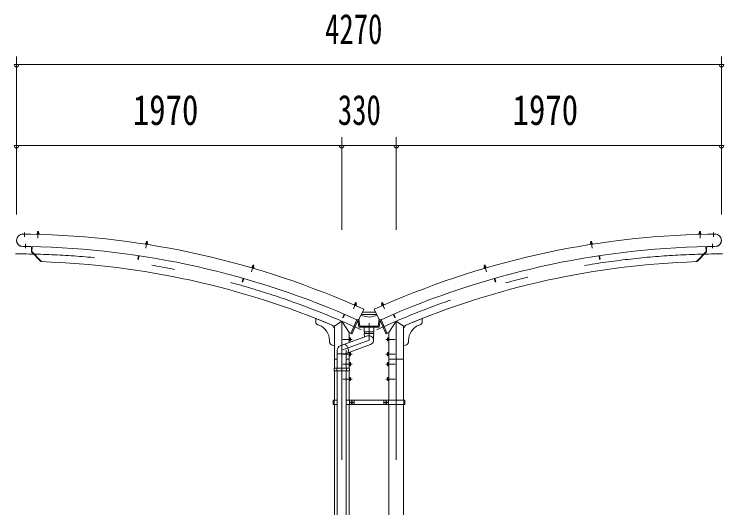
# Model space of a CAD drawing. Units: millimetres, scale not verified. Extents: x -31531 to 31536, y -14700 to 14700.
# Drawn here: x 5971 to 10269, y 4290 to 7278 of the extents above; entities that cross this region are included whole.
import ezdxf
from ezdxf.enums import TextEntityAlignment as Align

# ---------------------------------------------------------------- set-up
doc = ezdxf.new("R2010")
doc.units = ezdxf.units.MM
doc.header["$LTSCALE"] = 70
doc.linetypes.add('USER3', pattern=[24, 12, -5, 2, -5])
for name, color, linetype, lineweight in [('0-2_1-07BOLD', 7, 'Continuous', 18), ('0-3_1-27CENTER', 3, 'USER3', 18), ('0-4_1-47THIN', 4, 'Continuous', 18), ('0-5_1-57DIM', 3, 'Continuous', 18)]:
    doc.layers.add(name, color=color, linetype=linetype, lineweight=lineweight)
doc.styles.add('ＭＳ ゴシック', font='')
doc.styles.get('ＭＳ ゴシック').set_extended_font_data('MS Gothic')

msp = doc.modelspace()

# ---------------------------------------------------------------- linework, layer by layer
at = {"layer": '0-2_1-07BOLD'}
for p, q in [((6024.08, 5947.11), (6070.77, 5946.17)), ((6070.78, 5946.68), (6024.09, 5947.61)), ((6070.78, 5946.68), (6070.76, 5945.56)), ((6109.58, 5947.82), (6109.54, 5946.32)), ((6109.54, 5946.32), (6122.04, 5945.98)), ((6110.02, 5946.31), (6109.98, 5944.71)), ((6111.07, 5952.78), (6120.86, 5952.52)), ((6113.06, 5952.23), (6112.95, 5947.73)), ((6112.97, 5952.73), (6113.19, 5960.88)), ((6114.21, 5961.85), (6113.19, 5960.88)), ((6119.18, 5960.72), (6113.19, 5960.88)), ((6118.21, 5961.75), (6114.21, 5961.85)), ((6119.18, 5960.72), (6118.21, 5961.75)), ((6118.84, 5952.07), (6118.72, 5947.58)), ((6118.97, 5952.57), (6119.18, 5960.72)), ((6120.86, 5952.52), (6121.72, 5951.99)), ((6121.56, 5946), (6121.52, 5944.4)), ((6121.72, 5951.99), (6121.6, 5947.5)), ((10130.46, 5947.82), (10117.97, 5947.48)), ((10117.97, 5947.48), (10118.01, 5945.98)), ((10119.18, 5952.52), (10118.32, 5951.99)), ((10118.32, 5951.99), (10118.45, 5947.5)), ((10118.49, 5946), (10118.53, 5944.4)), ((10128.98, 5952.78), (10119.18, 5952.52)), ((10120.86, 5960.72), (10126.86, 5960.88)), ((10121.08, 5952.57), (10120.86, 5960.72)), ((10121.21, 5952.07), (10121.33, 5947.58)), ((10127.08, 5952.73), (10126.86, 5960.88)), ((10126.98, 5952.23), (10127.1, 5947.73)), ((10130.02, 5946.31), (10130.07, 5944.71)), ((10169.26, 5946.68), (10215.95, 5947.61)), ((10169.26, 5946.68), (10169.29, 5945.56)), ((10215.96, 5947.11), (10169.27, 5946.17)), ((6766.52, 5888.51), (6778.87, 5886.57)), ((6768.63, 5893.24), (6778.31, 5891.72)), ((6770.54, 5892.43), (6769.84, 5887.99)), ((6770.5, 5892.94), (6771.77, 5901)), ((6777.69, 5900.07), (6771.77, 5901)), ((6776.24, 5891.53), (6775.55, 5887.09)), ((6776.43, 5892.01), (6777.69, 5900.07)), ((6778.31, 5891.72), (6779.09, 5891.08)), ((6779.09, 5891.08), (6778.4, 5886.64)), ((9461.74, 5891.72), (9460.95, 5891.08)), ((9460.95, 5891.08), (9461.65, 5886.64)), ((9473.53, 5888.51), (9461.18, 5886.57)), ((9471.42, 5893.24), (9461.74, 5891.72)), ((9462.35, 5900.07), (9468.28, 5901)), ((9463.62, 5892.01), (9462.35, 5900.07)), ((9463.8, 5891.53), (9464.5, 5887.09)), ((9469.54, 5892.94), (9468.28, 5901)), ((9469.51, 5892.43), (9470.2, 5887.99)), ((6022.56, 5871.03), (6069.25, 5870.09)), ((6022.57, 5871.52), (6069.26, 5870.59)), ((6069.26, 5870.58), (6069.25, 5870.09)), ((6076.06, 5870.46), (6075.43, 5839.14)), ((6079.26, 5870.39), (6078.66, 5840.4)), ((6766.75, 5886.96), (6766.51, 5885.37)), ((6766.51, 5885.37), (6777.91, 5883.58)), ((6778.16, 5885.16), (6777.91, 5883.58)), ((6778.87, 5886.57), (6778.63, 5885.09)), ((9461.18, 5886.57), (9461.41, 5885.09)), ((9461.88, 5885.16), (9462.13, 5883.58)), ((9473.54, 5885.37), (9462.13, 5883.58)), ((9473.29, 5886.96), (9473.54, 5885.37)), ((10160.79, 5870.39), (10161.39, 5840.4)), ((10163.99, 5870.46), (10164.61, 5839.14)), ((10217.48, 5871.52), (10170.79, 5870.59)), ((10170.79, 5870.58), (10170.8, 5870.09)), ((10217.49, 5871.03), (10170.8, 5870.09)), ((6131.77, 5780.49), (6075.43, 5839.14)), ((6136.91, 5779.76), (6078.66, 5840.4)), ((6726.49, 5815.61), (6723.23, 5793.86)), ((9513.55, 5815.61), (9516.81, 5793.86)), ((10103.14, 5779.76), (10161.39, 5840.4)), ((10108.27, 5780.49), (10164.61, 5839.14)), ((6134.08, 5782.71), (6131.77, 5780.49)), ((10105.97, 5782.71), (10108.27, 5780.49)), ((7410.39, 5745.27), (7409.97, 5743.84)), ((7409.97, 5743.84), (7421.96, 5740.32)), ((7410.42, 5743.7), (7409.97, 5742.16)), ((7409.97, 5742.16), (7421.05, 5738.92)), ((7413.08, 5749.69), (7422.49, 5746.94)), ((7414.87, 5748.64), (7413.61, 5744.33)), ((7414.91, 5749.16), (7417.2, 5756.98)), ((7418.44, 5757.66), (7417.2, 5756.98)), ((7422.96, 5755.29), (7417.2, 5756.98)), ((7422.27, 5756.54), (7418.44, 5757.66)), ((7420.42, 5747.02), (7419.16, 5742.71)), ((7420.67, 5747.47), (7422.96, 5755.29)), ((7421.51, 5740.46), (7421.05, 5738.92)), ((7423.18, 5746.21), (7421.93, 5741.9)), ((7422.96, 5755.29), (7422.27, 5756.54)), ((7422.49, 5746.94), (7423.18, 5746.21)), ((8817.09, 5755.29), (8822.85, 5756.98)), ((8817.09, 5755.29), (8817.77, 5756.54)), ((8819.38, 5747.47), (8817.09, 5755.29)), ((8829.66, 5745.27), (8817.66, 5741.76)), ((8817.66, 5741.76), (8818.09, 5740.32)), ((8830.08, 5743.84), (8818.09, 5740.32)), ((8818.54, 5740.46), (8818.99, 5738.92)), ((8830.08, 5742.16), (8818.99, 5738.92)), ((8819.63, 5747.02), (8820.89, 5742.71)), ((8825.14, 5749.16), (8822.85, 5756.98)), ((8825.17, 5748.64), (8826.43, 5744.33)), ((8826.96, 5749.69), (8827.94, 5749.45)), ((8827.94, 5749.45), (8829.2, 5745.14)), ((8829.62, 5743.7), (8830.08, 5742.16)), ((8829.66, 5745.27), (8830.08, 5743.84)), ((7361.32, 5678.13), (7355.3, 5656.97)), ((8878.72, 5678.13), (8884.75, 5656.97)), ((8881.8, 5679), (8887.83, 5657.85)), ((8887.83, 5657.85), (8884.75, 5656.97)), ((8030.51, 5520.49), (8041.96, 5515.47)), ((8035.4, 5523.25), (8033.59, 5519.14)), ((8033.76, 5524.53), (8042.73, 5520.59)), ((8035.5, 5523.76), (8038.77, 5531.23)), ((8044.27, 5528.82), (8038.77, 5531.23)), ((8040.68, 5520.94), (8038.88, 5516.82)), ((8040.92, 5514.29), (8040.28, 5512.82)), ((8041.96, 5515.47), (8041.36, 5514.1)), ((8043.33, 5519.78), (8041.52, 5515.66)), ((8042.73, 5520.59), (8043.33, 5519.78)), ((8195.78, 5528.82), (8201.28, 5531.23)), ((8197.31, 5520.59), (8196.72, 5519.78)), ((8196.72, 5519.78), (8198.53, 5515.66)), ((8206.29, 5524.53), (8197.31, 5520.59)), ((8210.14, 5519.12), (8198.69, 5514.1)), ((8199.13, 5514.29), (8199.77, 5512.82)), ((8199.36, 5520.94), (8201.17, 5516.82)), ((8204.55, 5523.76), (8201.28, 5531.23)), ((8204.65, 5523.25), (8206.45, 5519.14)), ((8209.53, 5520.49), (8210.14, 5519.12)), ((7970.29, 5461.47), (7961.59, 5441.26)), ((7973.23, 5460.21), (7964.53, 5440)), ((8087.96, 5491.55), (8063.23, 5436.86)), ((8073.6, 5459.79), (8166.45, 5459.79)), ((8080.39, 5474.79), (8159.66, 5474.79)), ((8152.09, 5491.55), (8176.81, 5436.86)), ((8266.81, 5460.21), (8275.52, 5440)), ((8269.75, 5461.47), (8278.45, 5441.26)), ((7797.56, 5435.77), (7910.47, 5390.12)), ((7797.56, 5435.77), (7797.56, 5416.9)), ((7955.02, 5419.54), (7910.47, 5390.12)), ((7999.58, 5351.36), (7955.02, 5419.54)), ((7961.59, 5441.26), (7964.53, 5440)), ((8046.04, 5428.66), (8010.46, 5345.99)), ((8052.6, 5423.66), (8018.6, 5344.66)), ((8046.04, 5428.66), (8051.56, 5426.29)), ((8058.01, 5382.49), (8051.9, 5428.22)), ((8064.4, 5389.79), (8058.87, 5431.27)), ((8071.28, 5454.67), (8120.02, 5443.4)), ((8168.76, 5454.67), (8120.02, 5443.4)), ((8175.65, 5389.79), (8181.18, 5431.27)), ((8187.44, 5423.66), (8221.45, 5344.66)), ((8194, 5428.66), (8188.49, 5426.29)), ((8240.47, 5351.36), (8285.02, 5419.54)), ((8278.45, 5441.26), (8275.52, 5440)), ((8285.02, 5419.54), (8329.57, 5390.12)), ((8442.49, 5435.78), (8329.57, 5390.12)), ((8442.49, 5435.78), (8442.49, 5416.91)), ((7810.07, 5398.36), (7817.95, 5395.16)), ((7910.47, 5390.12), (7910.47, 5135.54)), ((8064.4, 5389.79), (8175.65, 5389.79)), ((8150.02, 5382.49), (8150.02, 5355.49)), ((8329.57, 5390.12), (8329.57, 4940.54)), ((8429.98, 5398.36), (8422.09, 5395.16)), ((7945.62, 5269.89), (8110.62, 5329.96)), ((7999.58, 5351.36), (7999.58, 5289.54)), ((8010.46, 5345.99), (8015.97, 5343.62)), ((8090.52, 5345.37), (8149.52, 5345.37)), ((8090.52, 5345.37), (8092.52, 5323.37)), ((8092.52, 5355.49), (8092.52, 5345.37)), ((8147.52, 5355.49), (8147.52, 5345.37)), ((8240.47, 5351.36), (8240.47, 4940.54)), ((7880.47, 5302.45), (7880.47, 5295.74)), ((8001.58, 5320.04), (7999.58, 5320.04)), ((8001.58, 5299.04), (7999.58, 5299.04)), ((8001.58, 5320.04), (8001.58, 5299.04)), ((8007.67, 5319.35), (8001.58, 5319.35)), ((8007.67, 5314.45), (8001.58, 5314.45)), ((8007.67, 5304.63), (8001.58, 5304.63)), ((8008.57, 5317.79), (8007.67, 5319.35)), ((8231.47, 5317.79), (8231.47, 5301.29)), ((8231.47, 5301.29), (8232.37, 5299.73)), ((8232.37, 5314.45), (8238.47, 5314.45)), ((8232.37, 5304.63), (8238.47, 5304.63)), ((8232.37, 5299.73), (8238.47, 5299.73)), ((8238.47, 5320.04), (8240.47, 5320.04)), ((8359.58, 5302.45), (8359.58, 5295.74)), ((7892.98, 5277.19), (7910.47, 5270.12)), ((7927.52, 5135.54), (7927.52, 5244.05)), ((7982.52, 5224.81), (8129.43, 5278.27)), ((7982.52, 5244.05), (7982.52, 5135.54)), ((8347.07, 5277.19), (8329.57, 5270.12)), ((7927.52, 5221.6), (7982.52, 5221.6)), ((7999.58, 5231.02), (7999.58, 5135.54)), ((8001.58, 5230.04), (7999.58, 5230.04)), ((8001.58, 5209.04), (7999.58, 5209.04)), ((8001.58, 5230.04), (8001.58, 5209.04)), ((8007.67, 5229.35), (8001.58, 5229.35)), ((8007.67, 5224.45), (8001.58, 5224.45)), ((8007.67, 5214.64), (8001.58, 5214.64)), ((8008.57, 5227.79), (8007.67, 5229.35)), ((8231.47, 5227.79), (8231.47, 5211.29)), ((8231.47, 5211.29), (8232.37, 5209.72)), ((8232.37, 5224.45), (8238.47, 5224.45)), ((8232.37, 5214.64), (8238.47, 5214.64)), ((8232.37, 5209.72), (8238.47, 5209.72)), ((8238.47, 5230.04), (8240.47, 5230.04)), ((7910.47, 5189.54), (7927.52, 5189.54)), ((7982.52, 5189.54), (7999.58, 5189.54)), ((8007.67, 5169.36), (8001.58, 5169.36)), ((8007.67, 5164.45), (8001.58, 5164.45)), ((8008.57, 5167.79), (8007.67, 5169.36)), ((8008.57, 5151.29), (8008.57, 5167.79)), ((8232.37, 5164.45), (8238.47, 5164.45)), ((8238.47, 5170.04), (8240.47, 5170.04)), ((8238.47, 5149.04), (8238.47, 5170.04)), ((8329.57, 5189.54), (8240.47, 5189.54)), ((7908.88, 5135.54), (7999.58, 5135.54)), ((7910.47, 5119.54), (7910.47, 4940.54)), ((7925.92, 5135.54), (7925.92, 5119.54)), ((7927.52, 5119.54), (7927.52, 3335.54)), ((7982.53, 3335.54), (7982.53, 5119.54)), ((7984.12, 5135.54), (7984.12, 5119.54)), ((8001.58, 5149.04), (7999.58, 5149.04)), ((7999.58, 4940.54), (7999.58, 5119.54)), ((8001.17, 5135.54), (8001.17, 5119.54)), ((8007.67, 5154.63), (8001.58, 5154.63)), ((8231.47, 5151.29), (8232.37, 5149.72)), ((8232.37, 5154.63), (8238.47, 5154.63)), ((8232.37, 5149.72), (8238.47, 5149.72)), ((8238.47, 5149.04), (8240.47, 5149.04)), ((8001.58, 5080.04), (7999.58, 5080.04)), ((8001.58, 5059.04), (8001.58, 5080.04)), ((8007.67, 5074.45), (8001.58, 5074.45)), ((8232.37, 5074.45), (8238.47, 5074.45)), ((8238.47, 5080.04), (8240.47, 5080.04)), ((8238.47, 5059.04), (8238.47, 5080.04)), ((8001.58, 5059.04), (7999.58, 5059.04)), ((8007.67, 5064.63), (8001.58, 5064.63)), ((8007.67, 5059.73), (8001.58, 5059.73)), ((8008.57, 5061.29), (8007.67, 5059.73)), ((8231.47, 5061.29), (8232.37, 5059.73)), ((8232.37, 5064.63), (8238.47, 5064.63)), ((8232.37, 5059.73), (8238.47, 5059.73)), ((8238.47, 5059.04), (8240.47, 5059.04)), ((7902.78, 4940.54), (7927.52, 4940.54)), ((7902.78, 4927.54), (7908.88, 4927.54)), ((7908.88, 4940.54), (7908.88, 4914.54)), ((7910.47, 4914.54), (7910.47, 3335.54)), ((8337.27, 4940.54), (7982.53, 4940.54)), ((8337.27, 4914.54), (7982.53, 4914.54)), ((7999.58, 3335.54), (7999.58, 4914.54)), ((8001.17, 4940.54), (8001.17, 4914.54)), ((8011.05, 4930.43), (8011.05, 4924.65)), ((8011.05, 4924.65), (8016.05, 4921.77)), ((8016.05, 4921.77), (8021.05, 4924.65)), ((8031.17, 4940.54), (8031.17, 4914.54)), ((8208.87, 4940.54), (8208.87, 4914.54)), ((8224, 4933.31), (8219, 4930.43)), ((8219, 4930.43), (8219, 4924.65)), ((8229, 4930.43), (8224, 4933.31)), ((8238.87, 4940.54), (8238.87, 4914.54)), ((8240.47, 4914.54), (8240.47, 3156.94)), ((8329.57, 4914.54), (8329.57, 3156.5)), ((8331.17, 4940.54), (8331.17, 4914.54)), ((8337.27, 4927.54), (8331.17, 4927.54)), ((8337.27, 4940.54), (8337.27, 4914.54))]:
    msp.add_line(p, q, dxfattribs=at)
for points in [[(6109.58, 5947.82), (6122.08, 5947.48), (6122.04, 5945.98)], [(6111.07, 5952.78), (6110.18, 5952.3), (6110.06, 5947.81)], [(10130.46, 5947.82), (10130.5, 5946.32), (10118.01, 5945.98)], [(10120.86, 5960.72), (10121.84, 5961.75), (10125.84, 5961.85), (10126.86, 5960.88)], [(10128.98, 5952.78), (10129.86, 5952.3), (10129.99, 5947.81)], [(6766.52, 5888.51), (6766.29, 5887.03), (6778.63, 5885.09)], [(6768.63, 5893.24), (6767.69, 5892.88), (6766.99, 5888.43)], [(6777.69, 5900.07), (6776.86, 5901.21), (6772.91, 5901.83), (6771.77, 5901)], [(9473.53, 5888.51), (9473.76, 5887.03), (9461.41, 5885.09)], [(9462.35, 5900.07), (9463.18, 5901.21), (9467.14, 5901.83), (9468.28, 5901)], [(9471.42, 5893.24), (9472.36, 5892.88), (9473.06, 5888.43)], [(6723.33, 5816.09), (6720.07, 5794.33), (6723.23, 5793.86)], [(9516.72, 5816.09), (9519.98, 5794.33), (9516.81, 5793.86)], [(7410.39, 5745.27), (7422.38, 5741.76), (7421.96, 5740.32)], [(7413.08, 5749.69), (7412.1, 5749.45), (7410.84, 5745.14)], [(8826.96, 5749.69), (8817.56, 5746.94), (8816.86, 5746.21), (8818.12, 5741.9)], [(8817.77, 5756.54), (8821.61, 5757.66), (8822.85, 5756.98)], [(7358.25, 5679), (7352.22, 5657.85), (7355.3, 5656.97)], [(8030.35, 5518.93), (8029.7, 5517.46), (8040.28, 5512.82)], [(8030.51, 5520.49), (8029.91, 5519.12), (8041.36, 5514.1)], [(8033.76, 5524.53), (8032.76, 5524.42), (8030.94, 5520.3)], [(8040.99, 5521.35), (8044.27, 5528.82), (8043.75, 5530.14), (8040.09, 5531.74), (8038.77, 5531.23)], [(8199.06, 5521.35), (8195.78, 5528.82), (8196.3, 5530.14), (8199.96, 5531.74), (8201.28, 5531.23)], [(8209.53, 5520.49), (8198.09, 5515.47), (8198.69, 5514.1)], [(8209.7, 5518.93), (8210.34, 5517.46), (8199.77, 5512.82)], [(8206.29, 5524.53), (8207.29, 5524.42), (8209.1, 5520.3)], [(8058.01, 5382.49), (8182.04, 5382.49), (8188.14, 5428.22)], [(8194, 5428.66), (8229.58, 5345.99), (8224.07, 5343.62)], [(8090.02, 5382.49), (8090.02, 5355.49), (8150.02, 5355.49)], [(8147.52, 5304.12), (8147.52, 5323.38), (8149.52, 5345.37)], [(8008.57, 5317.79), (8008.57, 5301.29), (8007.67, 5299.73), (8001.58, 5299.73)], [(8231.47, 5317.79), (8232.37, 5319.35), (8238.47, 5319.35)], [(8238.47, 5320.04), (8238.47, 5299.04), (8240.47, 5299.04)], [(8008.57, 5227.79), (8008.57, 5211.29), (8007.67, 5209.72), (8001.58, 5209.72)], [(8231.47, 5227.79), (8232.37, 5229.35), (8238.47, 5229.35)], [(8238.47, 5230.04), (8238.47, 5209.04), (8240.47, 5209.04)], [(8001.58, 5149.04), (8001.58, 5170.04), (7999.58, 5170.04)], [(8231.47, 5151.29), (8231.47, 5167.79), (8232.37, 5169.36), (8238.47, 5169.36)], [(7908.88, 5135.54), (7908.88, 5119.54), (8001.17, 5119.54)], [(8008.57, 5151.29), (8007.67, 5149.72), (8001.58, 5149.72)], [(8008.57, 5061.29), (8008.57, 5077.79), (8007.67, 5079.36), (8001.58, 5079.36)], [(8231.47, 5061.29), (8231.47, 5077.79), (8232.37, 5079.36), (8238.47, 5079.36)], [(7902.78, 4940.54), (7902.78, 4914.54), (7927.52, 4914.54)], [(8011.05, 4930.43), (8016.05, 4933.31), (8021.05, 4930.43), (8021.05, 4924.65)], [(8229, 4930.43), (8229, 4924.65), (8224, 4921.77), (8219, 4924.65)]]:
    msp.add_lwpolyline(points, dxfattribs=at)
for centre, radius in [((8016.05, 4927.54), 6.25), ((8016.05, 4927.54), 4.9), ((8224, 4927.54), 6.25), ((8224, 4927.54), 4.9)]:
    msp.add_circle(centre, radius, dxfattribs=at)
for centre, radius, start, end in [((6023.32, 5909.32), 38.3, 88.854, 268.854), ((6023.32, 5909.32), 37.8, 88.854, 268.854), ((5978.37, 826.85), 5119.55, 65.66528, 88.9659), ((6111.57, 5950.45), 2.32, 49.93085, 88.46228), ((6115.73, 5944.15), 8.51, 68.63316, 108.29361), ((6120.23, 5950.22), 2.32, 88.46228, 127.00851), ((10261.68, 826.85), 5119.55, 91.0341, 114.33472), ((10119.81, 5950.22), 2.32, 52.99149, 91.53772), ((10124.31, 5944.15), 8.51, 71.70639, 111.36684), ((10128.47, 5950.45), 2.32, 91.53772, 130.06915), ((10216.72, 5909.32), 38.3, 271.146, 91.146), ((10216.72, 5909.32), 37.8, 271.146, 91.146), ((6768.83, 5890.86), 2.32, 42.54817, 81.07961), ((6772.15, 5884.07), 8.51, 61.25049, 100.91093), ((6777.39, 5889.52), 2.32, 81.07961, 119.62584), ((9462.66, 5889.52), 2.32, 60.37416, 98.92039), ((9467.9, 5884.07), 8.51, 79.08907, 118.74951), ((9471.21, 5890.86), 2.32, 98.92039, 137.45183), ((5978.37, 826.85), 5044.55, 65.80466, 88.96758), ((10261.68, 826.85), 5044.55, 91.03242, 114.19534), ((5978.37, 826.85), 4955.45, 67.05199, 88.16658), ((10261.68, 826.85), 4955.45, 91.83342, 112.94801), ((7412.98, 5747.31), 2.32, 35.1655, 73.69695), ((7415.4, 5740.15), 8.51, 53.86781, 93.52827), ((7421.29, 5744.88), 2.32, 73.69695, 112.24318), ((8818.75, 5744.88), 2.32, 67.75682, 106.30305), ((8824.65, 5740.15), 8.51, 86.47173, 126.13219), ((8827.06, 5747.31), 2.32, 106.30305, 144.8345), ((8033.35, 5522.18), 2.32, 27.78282, 66.31427), ((8034.82, 5514.77), 8.51, 46.48515, 86.1456), ((8041.28, 5518.7), 2.32, 66.31427, 104.8605), ((8198.77, 5518.7), 2.32, 75.1395, 113.68573), ((8205.22, 5514.77), 8.51, 93.8544, 133.51485), ((8206.7, 5522.18), 2.32, 113.68573, 152.21718), ((7817.57, 5416.9), 20, 180, 247.98738), ((8049.56, 5443.04), 15, 245.66849, 335.66833), ((8050.77, 5424.45), 2, 336.71333, 66.71333), ((8190.48, 5443.04), 15, 204.33167, 294.33151), ((8189.28, 5424.45), 2, 113.28667, 203.28667), ((8422.49, 5416.91), 20, 292.01262, 0), ((7780.47, 5302.45), 100, 0, 67.98738), ((7910.47, 5390.12), 10, 157.98738, 270), ((8329.57, 5390.12), 10, 270, 22.01262), ((8459.57, 5302.45), 100, 112.01262, 180), ((5978.37, 826.85), 4955.45, 65.78831, 65.92853), ((8016.76, 5345.46), 2, 246.71333, 336.71333), ((8120.02, 5304.12), 27.5, 289.99896, 110.00061), ((8223.28, 5345.46), 2, 203.28667, 293.28667), ((10261.68, 826.85), 4955.45, 114.07147, 114.21169), ((7900.47, 5295.74), 20, 180, 247.98738), ((8004.79, 5316.9), 3.78, 319.57169, 0), ((8004.79, 5302.18), 3.78, 0, 40.43115), ((7994.8, 5309.54), 13.78, 339.1357, 20.8643), ((8245.25, 5309.54), 13.78, 159.1357, 200.8643), ((8235.26, 5316.9), 3.78, 180, 220.42831), ((8235.26, 5302.18), 3.78, 139.56885, 180), ((8339.57, 5295.74), 20, 292.01262, 0), ((7955.02, 5244.05), 27.5, 110.0018, 180), ((7951.22, 5242.67), 44.27, 341.60916, 58.39587), ((8004.79, 5226.9), 3.78, 319.57169, 0), ((8004.79, 5212.18), 3.78, 0, 40.43115), ((7994.8, 5219.54), 13.78, 339.1357, 20.8643), ((8245.25, 5219.54), 13.78, 159.1357, 200.8643), ((8235.26, 5226.9), 3.78, 180, 220.42831), ((8235.26, 5212.18), 3.78, 139.56885, 180), ((8004.79, 5166.9), 3.78, 319.56883, 0), ((7994.8, 5159.54), 13.78, 339.13568, 20.86429), ((8245.25, 5159.54), 13.78, 159.13571, 200.86432), ((8235.26, 5166.9), 3.78, 180, 220.43117), ((8004.79, 5152.18), 3.78, 0, 40.4283), ((8235.26, 5152.18), 3.78, 139.5717, 180), ((8004.79, 5076.9), 3.78, 319.56883, 0), ((7994.8, 5069.54), 13.78, 339.13568, 20.86429), ((8245.25, 5069.54), 13.78, 159.13571, 200.86432), ((8235.26, 5076.9), 3.78, 180, 220.43117), ((8004.79, 5062.18), 3.78, 0, 40.4283), ((8235.26, 5062.18), 3.78, 139.5717, 180)]:
    msp.add_arc(centre, radius, start, end, dxfattribs=at)
at = {"layer": '0-3_1-27CENTER'}
for p, q in [((6032.96, 5956.03), (6032.46, 5931.04)), ((6116.28, 5964.55), (6115.12, 5921.04)), ((10123.76, 5964.55), (10124.93, 5921.04)), ((10207.09, 5956.03), (10207.59, 5931.04)), ((6775.31, 5904.23), (6768.57, 5861.24)), ((9464.73, 5904.23), (9471.48, 5861.24)), ((6039.08, 5862.09), (6039.58, 5887.08)), ((10200.96, 5862.09), (10200.46, 5887.08)), ((7421.13, 5759.74), (7408.91, 5717.96)), ((8818.92, 5759.74), (8831.14, 5717.96)), ((8043.02, 5533.46), (8025.54, 5493.6)), ((8197.03, 5533.46), (8214.51, 5493.6)), ((7955.02, 5419.54), (7955.02, 2998.86)), ((8285.02, 5419.54), (8285.02, 2998.86)), ((8120.02, 5408.09), (8120.02, 5304.11)), ((7955.02, 5244.05), (8120.02, 5304.11)), ((8018.58, 5309.54), (7961.58, 5309.54)), ((8221.47, 5309.54), (8278.47, 5309.54)), ((8018.58, 5219.54), (7961.58, 5219.54)), ((8221.47, 5219.54), (8278.47, 5219.54)), ((8018.58, 5159.54), (7961.58, 5159.54)), ((8221.47, 5159.54), (8278.47, 5159.54)), ((8018.58, 5069.54), (7961.58, 5069.54)), ((8221.47, 5069.54), (8278.47, 5069.54)), ((8003.55, 4927.54), (8028.55, 4927.54)), ((8016.05, 4940.04), (8016.05, 4915.04)), ((8236.5, 4927.54), (8211.49, 4927.54)), ((8224, 4940.04), (8224, 4915.04))]:
    msp.add_line(p, q, dxfattribs=at)
for centre, start, end in [((5978.37, 826.85), 65.24121, 90), ((10261.68, 826.85), 90, 114.75879)]:
    msp.add_arc(centre, 5000, start, end, dxfattribs=at)
at = {"layer": '0-4_1-47THIN'}
for p, q in [((6113.77, 5952.71), (6114.01, 5961.66)), ((6118.16, 5952.59), (6118.41, 5961.53)), ((10121.88, 5952.59), (10121.64, 5961.53)), ((10126.28, 5952.71), (10126.04, 5961.66)), ((6771.29, 5892.82), (6772.68, 5901.66)), ((6775.64, 5892.14), (6777.03, 5900.98)), ((9464.41, 5892.14), (9463.02, 5900.98)), ((9468.75, 5892.82), (9467.36, 5901.66)), ((7415.68, 5748.94), (7418.19, 5757.53)), ((7419.9, 5747.7), (7422.41, 5756.29)), ((8820.14, 5747.7), (8817.63, 5756.29)), ((8824.37, 5748.94), (8821.86, 5757.53)), ((8036.23, 5523.44), (8039.82, 5531.64)), ((8040.26, 5521.67), (8043.85, 5529.87)), ((8199.79, 5521.67), (8196.2, 5529.87)), ((8203.82, 5523.44), (8200.22, 5531.64))]:
    msp.add_line(p, q, dxfattribs=at)
at = {"layer": '0-5_1-57DIM'}
for p, q in [((5985.02, 6064.7), (5985.02, 7022.54)), ((10255.02, 6064.7), (10255.02, 7022.54)), ((5999.02, 6972.54), (5971.02, 6972.54)), ((5985.02, 6972.54), (10255.02, 6972.54)), ((10269.02, 6972.54), (10241.02, 6972.54)), ((7955.02, 5971.54), (7955.02, 6532.54)), ((8285.02, 5971.54), (8285.02, 6532.54)), ((5999.02, 6482.54), (5971.02, 6482.54)), ((5985.02, 6482.54), (10255.02, 6482.54)), ((7969.02, 6482.54), (7941.02, 6482.54)), ((8299.02, 6482.54), (8271.02, 6482.54)), ((10269.02, 6482.54), (10241.02, 6482.54))]:
    msp.add_line(p, q, dxfattribs=at)
for centre in [(5985.02, 6972.54), (10255.02, 6972.54), (5985.02, 6482.54), (7955.02, 6482.54), (8285.02, 6482.54), (10255.02, 6482.54)]:
    msp.add_arc(centre, 14, 180, 0, dxfattribs=at)

# ---------------------------------------------------------------- texts
at = {"layer": '0-5_1-57DIM', "color": 7, "style": 'ＭＳ ゴシック'}
for s, width, p in [('4270', 0.7, (7853.95, 7042.54)), ('1970', 0.8, (6689.76, 6552.54)), ('330', 0.7, (7931.27, 6552.54)), ('1970', 0.8, (8989.75, 6552.54))]:
    msp.add_text(s, height=182.3, dxfattribs=dict(at, width=width)).set_placement(p, align=Align.BOTTOM_LEFT)

doc.saveas('drawing.dxf')
